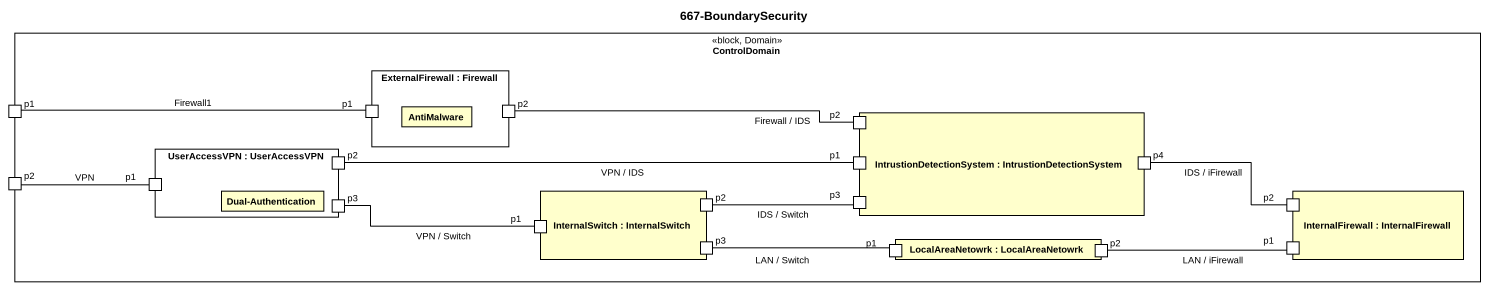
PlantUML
@startuml
title 667-BoundarySecurity
rectangle ControlDomain <<block, Domain>> {
  rectangle "ExternalFirewall : Firewall" as ExternalFirewall {
    port "p1" as p1_2
    rectangle AntiMalware
    port p2
  }
  port p1
  rectangle "IntrustionDetectionSystem : IntrustionDetectionSystem" as IntrustionDetectionSystem {
    port "p2" as p2_2
    port "p1" as p1_3
    port p4
    port "p3" as p3_2
  }
  rectangle "UserAccessVPN : UserAccessVPN" as UserAccessVPN {
    port "p2" as p2_3
    port "p1" as p1_4
    rectangle "Dual-Authentication" as Dual_Authentication
    port p3
  }
  port "p2" as p2_4
  rectangle "InternalSwitch : InternalSwitch" as InternalSwitch {
    port "p2" as p2_5
    port "p1" as p1_5
    port "p3" as p3_3
  }
  rectangle "InternalFirewall : InternalFirewall" as InternalFirewall {
    port "p2" as p2_6
    port "p1" as p1_7
  }
  rectangle "LocalAreaNetowrk : LocalAreaNetowrk" as LocalAreaNetowrk {
    port "p1" as p1_6
    port "p2" as p2_7
  }
}
p1 -right- p1_2 : Firewall1
p2 -right- p2_2 : Firewall / IDS
p2_3 -right- p1_3 : VPN / IDS
p4 -right- p2_6 : IDS / iFirewall
p2_4 -right- p1_4 : VPN
p3 -right- p1_5 : VPN / Switch
p2_5 -right- p3_2 : IDS / Switch
p3_3 -right- p1_6 : LAN / Switch
p2_7 -right- p1_7 : LAN / iFirewall
@enduml
